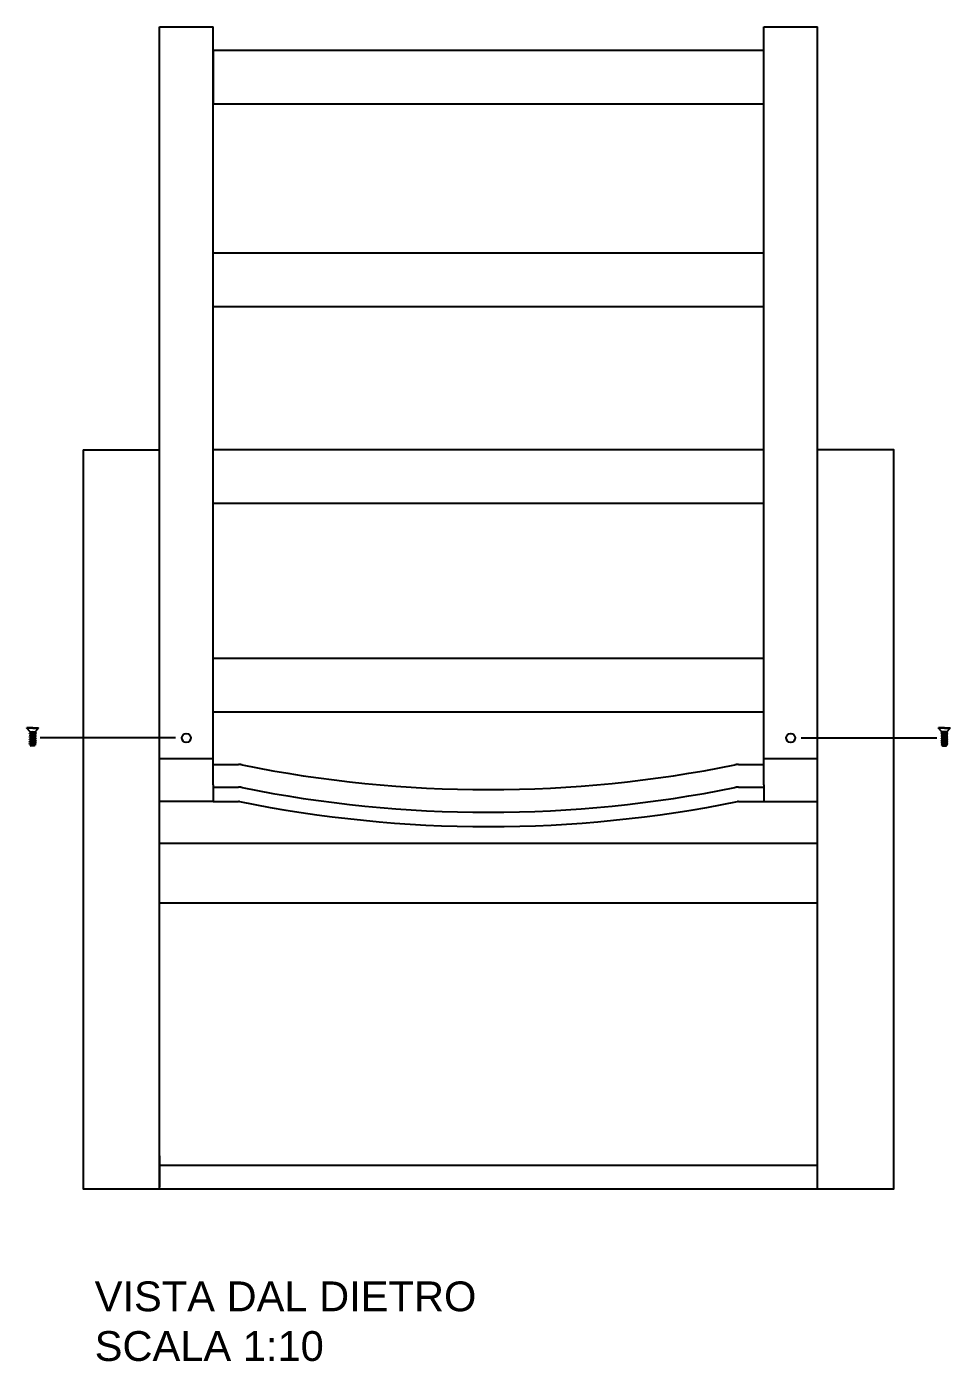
# Model space of a CAD drawing. Header units: millimetres. Extents: x -29 to 1292, y 25 to 454.
# Drawn here: x 105.3 to 182.8, y 311.2 to 423.2 of the extents above; entities that cross this region are included whole.
import ezdxf

# ---------------------------------------------------------------- set-up
doc = ezdxf.new("R2010")
doc.units = ezdxf.units.MM
doc.layers.get('0').update_dxf_attribs({"color": 70})
for name, color, linetype in [('G-ANNO-TEXT', 3, 'Continuous'), ('SIMBOLI', 201, 'Continuous'), ('VITIGIUSTO', 61, 'Continuous')]:
    doc.layers.add(name, color=color, linetype=linetype)
doc.styles.add('ARIAL', font='arial.ttf')

msp = doc.modelspace()

# ---------------------------------------------------------------- linework, layer by layer
for p, q in [((116.47, 422.54), (116.47, 423.16)), ((116.47, 423.16), (120.97, 423.16)), ((120.97, 361.26), (120.97, 423.16)), ((167.17, 361.26), (167.17, 423.16)), ((167.17, 423.16), (171.67, 423.16)), ((171.67, 422.54), (171.67, 423.16)), ((167.17, 421.16), (120.97, 421.16)), ((120.97, 421.16), (120.97, 416.66)), ((167.17, 416.66), (120.97, 416.66)), ((167.17, 404.16), (120.97, 404.16)), ((167.17, 399.66), (120.97, 399.66)), ((110.07, 387.66), (116.47, 387.66)), ((167.17, 387.66), (120.97, 387.66)), ((167.17, 383.16), (120.97, 383.16)), ((167.17, 370.16), (120.97, 370.16)), ((167.17, 365.66), (120.97, 365.66)), ((120.97, 361.73), (116.47, 361.73)), ((116.47, 360.66), (116.47, 361.66)), ((171.67, 361.73), (167.17, 361.73)), ((120.97, 361.26), (123.11, 361.26)), ((120.97, 359.56), (120.97, 361.26)), ((165.04, 361.26), (167.17, 361.26)), ((167.17, 359.56), (167.17, 361.26)), ((120.97, 359.56), (120.97, 358.16)), ((167.17, 359.56), (167.17, 358.16)), ((120.97, 359.36), (123.11, 359.36)), ((165.04, 359.36), (167.17, 359.36)), ((120.97, 358.16), (116.47, 358.16)), ((120.97, 358.16), (123.11, 358.16)), ((165.04, 358.16), (167.17, 358.16)), ((167.17, 358.16), (171.67, 358.16)), ((116.47, 354.66), (171.67, 354.66)), ((116.47, 349.66), (171.67, 349.66)), ((116.47, 328.43), (116.47, 325.82)), ((116.47, 327.66), (171.67, 327.66)), ((110.07, 325.66), (116.47, 325.66)), ((116.47, 325.66), (171.67, 325.66))]:
    msp.add_line(p, q)
for points in [[(116.47, 332.02), (116.47, 422.54)], [(171.67, 325.66), (171.67, 422.54)], [(110.07, 387.66), (110.07, 325.66), (116.47, 325.66), (116.47, 387.66)], [(171.67, 325.66), (178.07, 325.66), (178.07, 327.66), (178.07, 387.66), (171.67, 387.66)]]:
    msp.add_lwpolyline(points)
for centre, radius, start, end in [((123.11, 359.65), 1.61, 79.1233, 90), ((144.07, 463.21), 104.05, 258.5459, 281.4541), ((165.04, 359.65), 1.61, 90, 100.8767), ((123.11, 357.75), 1.61, 79.1233, 90), ((144.07, 461.31), 104.05, 258.5459, 281.4541), ((165.04, 357.75), 1.61, 90, 100.8767), ((123.11, 357.75), 0.411, 79.6873, 90), ((144.07, 461.31), 105.25, 258.5503, 281.4497), ((165.04, 357.75), 0.411, 90, 100.3127)]:
    msp.add_arc(centre, radius, start, end)
at = {"layer": 'SIMBOLI'}
for p, q in [((117.83, 363.5), (106.47, 363.5)), ((170.31, 363.5), (181.68, 363.5))]:
    msp.add_line(p, q, dxfattribs=at)
at = {"layer": 'VITIGIUSTO'}
for p, q in [((105.84, 364.34), (105.34, 364.34)), ((105.34, 364.31), (105.34, 364.34)), ((105.84, 364.31), (105.34, 364.31)), ((105.64, 364), (105.34, 364.31)), ((105.57, 363.99), (105.64, 364)), ((105.57, 363.97), (105.57, 363.99)), ((105.57, 363.89), (106.07, 363.98)), ((105.57, 363.97), (105.61, 363.96)), ((105.57, 363.87), (105.57, 363.89)), ((105.57, 363.79), (106.07, 363.88)), ((105.57, 363.87), (105.61, 363.86)), ((105.82, 364), (105.61, 363.96)), ((106.1, 363.95), (105.61, 363.86)), ((105.64, 364), (106.04, 364.01)), ((105.64, 363.97), (105.64, 363.9)), ((105.84, 364.34), (106.34, 364.34)), ((105.84, 364.31), (106.34, 364.31)), ((106.04, 364.01), (106.34, 364.31)), ((106.04, 364.01), (106.04, 363.97)), ((106.04, 363.94), (106.04, 363.87)), ((106.07, 363.98), (106.1, 363.97)), ((106.07, 363.88), (106.1, 363.87)), ((106.1, 363.97), (106.1, 363.95)), ((106.1, 363.87), (106.1, 363.85)), ((106.34, 364.31), (106.34, 364.34)), ((182.31, 364.34), (181.81, 364.34)), ((181.81, 364.31), (181.81, 364.34)), ((182.31, 364.31), (181.81, 364.31)), ((182.11, 364.01), (181.81, 364.31)), ((182.08, 363.98), (182.04, 363.97)), ((182.04, 363.97), (182.04, 363.95)), ((182.04, 363.95), (182.54, 363.86)), ((182.08, 363.88), (182.04, 363.87)), ((182.04, 363.87), (182.04, 363.85)), ((182.57, 363.89), (182.08, 363.98)), ((182.57, 363.79), (182.08, 363.88)), ((182.11, 364.01), (182.11, 363.97)), ((182.51, 364), (182.11, 364.01)), ((182.11, 363.94), (182.11, 363.87)), ((182.31, 364.34), (182.81, 364.34)), ((182.31, 364.31), (182.81, 364.31)), ((182.32, 364), (182.54, 363.96)), ((182.51, 364), (182.81, 364.31)), ((182.57, 363.99), (182.51, 364)), ((182.51, 363.97), (182.51, 363.9)), ((182.58, 363.97), (182.54, 363.96)), ((182.58, 363.87), (182.54, 363.86)), ((182.58, 363.97), (182.57, 363.99)), ((182.58, 363.87), (182.57, 363.89)), ((182.81, 364.31), (182.81, 364.34)), ((105.57, 363.77), (105.57, 363.79)), ((105.57, 363.77), (105.61, 363.76)), ((105.57, 363.68), (106.07, 363.77)), ((105.57, 363.59), (106.07, 363.68)), ((105.57, 363.67), (105.57, 363.68)), ((105.57, 363.67), (105.61, 363.66)), ((105.57, 363.57), (105.57, 363.59)), ((105.57, 363.57), (105.61, 363.56)), ((105.57, 363.48), (106.07, 363.57)), ((105.57, 363.39), (106.07, 363.48)), ((105.57, 363.47), (105.57, 363.48)), ((105.57, 363.47), (105.61, 363.46)), ((105.57, 363.37), (105.57, 363.39)), ((105.57, 363.37), (105.61, 363.36)), ((105.57, 363.28), (106.07, 363.37)), ((105.57, 363.19), (106.07, 363.28)), ((105.57, 363.27), (105.57, 363.28)), ((105.57, 363.27), (105.61, 363.26)), ((105.57, 363.17), (105.57, 363.19)), ((105.57, 363.17), (105.61, 363.16)), ((105.57, 363.08), (106.07, 363.17)), ((105.57, 362.99), (106.07, 363.08)), ((105.57, 363.07), (105.57, 363.08)), ((105.57, 363.07), (105.61, 363.06)), ((105.57, 362.97), (105.57, 362.99)), ((105.57, 362.97), (105.61, 362.96)), ((106.1, 363.85), (105.61, 363.76)), ((106.1, 363.75), (105.61, 363.66)), ((106.1, 363.65), (105.61, 363.56)), ((106.1, 363.55), (105.61, 363.46)), ((106.1, 363.45), (105.61, 363.36)), ((106.1, 363.35), (105.61, 363.26)), ((106.1, 363.25), (105.61, 363.16)), ((106.1, 363.15), (105.61, 363.06)), ((106.1, 363.05), (105.61, 362.96)), ((105.64, 363.87), (105.64, 363.8)), ((105.64, 363.77), (105.64, 363.69)), ((105.64, 363.66), (105.64, 363.6)), ((105.64, 363.57), (105.64, 363.49)), ((105.64, 363.46), (105.64, 363.4)), ((105.64, 363.37), (105.64, 363.29)), ((105.64, 363.26), (105.64, 363.2)), ((105.64, 363.17), (105.64, 363.09)), ((105.64, 363.06), (105.64, 363)), ((105.64, 362.97), (105.64, 362.9)), ((105.64, 362.9), (106.04, 362.9)), ((105.97, 362.84), (105.7, 362.84)), ((105.86, 362.95), (106.07, 362.99)), ((105.86, 362.94), (105.86, 362.95)), ((105.86, 362.94), (105.9, 362.93)), ((106.1, 362.97), (105.9, 362.93)), ((106.04, 363.84), (106.04, 363.77)), ((106.04, 363.74), (106.04, 363.67)), ((106.04, 363.64), (106.04, 363.57)), ((106.04, 363.54), (106.04, 363.47)), ((106.04, 363.44), (106.04, 363.37)), ((106.04, 363.34), (106.04, 363.27)), ((106.04, 363.24), (106.04, 363.17)), ((106.04, 363.14), (106.04, 363.07)), ((106.04, 363.04), (106.04, 362.98)), ((106.04, 362.95), (106.04, 362.9)), ((106.07, 363.77), (106.1, 363.76)), ((106.07, 363.68), (106.1, 363.67)), ((106.07, 363.57), (106.1, 363.56)), ((106.07, 363.48), (106.1, 363.47)), ((106.07, 363.37), (106.1, 363.36)), ((106.07, 363.28), (106.1, 363.27)), ((106.07, 363.17), (106.1, 363.16)), ((106.07, 363.08), (106.1, 363.07)), ((106.07, 362.99), (106.1, 362.98)), ((106.1, 363.76), (106.1, 363.75)), ((106.1, 363.67), (106.1, 363.65)), ((106.1, 363.56), (106.1, 363.55)), ((106.1, 363.47), (106.1, 363.45)), ((106.1, 363.36), (106.1, 363.35)), ((106.1, 363.27), (106.1, 363.25)), ((106.1, 363.16), (106.1, 363.15)), ((106.1, 363.07), (106.1, 363.05)), ((106.1, 362.98), (106.1, 362.97)), ((182.04, 363.85), (182.54, 363.76)), ((182.08, 363.77), (182.04, 363.76)), ((182.04, 363.76), (182.04, 363.75)), ((182.04, 363.75), (182.54, 363.66)), ((182.08, 363.68), (182.04, 363.67)), ((182.04, 363.67), (182.04, 363.65)), ((182.04, 363.65), (182.54, 363.56)), ((182.08, 363.57), (182.04, 363.56)), ((182.04, 363.56), (182.04, 363.55)), ((182.04, 363.55), (182.54, 363.46)), ((182.08, 363.48), (182.04, 363.47)), ((182.04, 363.47), (182.04, 363.45)), ((182.04, 363.45), (182.54, 363.36)), ((182.08, 363.37), (182.04, 363.36)), ((182.04, 363.36), (182.04, 363.35)), ((182.04, 363.35), (182.54, 363.26)), ((182.08, 363.28), (182.04, 363.27)), ((182.04, 363.27), (182.04, 363.25)), ((182.04, 363.25), (182.54, 363.16)), ((182.08, 363.17), (182.04, 363.16)), ((182.04, 363.16), (182.04, 363.15)), ((182.04, 363.15), (182.54, 363.06)), ((182.08, 363.08), (182.04, 363.07)), ((182.04, 363.07), (182.04, 363.05)), ((182.04, 363.05), (182.54, 362.96)), ((182.08, 362.99), (182.04, 362.98)), ((182.04, 362.98), (182.04, 362.97)), ((182.04, 362.97), (182.25, 362.93)), ((182.57, 363.68), (182.08, 363.77)), ((182.57, 363.59), (182.08, 363.68)), ((182.57, 363.48), (182.08, 363.57)), ((182.57, 363.39), (182.08, 363.48)), ((182.57, 363.28), (182.08, 363.37)), ((182.57, 363.19), (182.08, 363.28)), ((182.57, 363.08), (182.08, 363.17)), ((182.57, 362.99), (182.08, 363.08)), ((182.29, 362.95), (182.08, 362.99)), ((182.11, 363.84), (182.11, 363.77)), ((182.11, 363.74), (182.11, 363.67)), ((182.11, 363.64), (182.11, 363.57)), ((182.11, 363.54), (182.11, 363.47)), ((182.11, 363.44), (182.11, 363.37)), ((182.11, 363.34), (182.11, 363.27)), ((182.11, 363.24), (182.11, 363.17)), ((182.11, 363.14), (182.11, 363.07)), ((182.11, 363.04), (182.11, 362.98)), ((182.11, 362.95), (182.11, 362.9)), ((182.51, 362.9), (182.11, 362.9)), ((182.18, 362.84), (182.44, 362.84)), ((182.29, 362.94), (182.25, 362.93)), ((182.29, 362.94), (182.29, 362.95)), ((182.51, 363.87), (182.51, 363.8)), ((182.51, 363.77), (182.51, 363.69)), ((182.51, 363.66), (182.51, 363.6)), ((182.51, 363.57), (182.51, 363.49)), ((182.51, 363.46), (182.51, 363.4)), ((182.51, 363.37), (182.51, 363.29)), ((182.51, 363.26), (182.51, 363.2)), ((182.51, 363.17), (182.51, 363.09)), ((182.51, 363.06), (182.51, 363)), ((182.51, 362.97), (182.51, 362.9)), ((182.58, 363.77), (182.54, 363.76)), ((182.58, 363.67), (182.54, 363.66)), ((182.58, 363.57), (182.54, 363.56)), ((182.58, 363.47), (182.54, 363.46)), ((182.58, 363.37), (182.54, 363.36)), ((182.58, 363.27), (182.54, 363.26)), ((182.58, 363.17), (182.54, 363.16)), ((182.58, 363.07), (182.54, 363.06)), ((182.58, 362.97), (182.54, 362.96)), ((182.58, 363.77), (182.57, 363.79)), ((182.58, 363.67), (182.57, 363.68)), ((182.58, 363.57), (182.57, 363.59)), ((182.58, 363.47), (182.57, 363.48)), ((182.58, 363.37), (182.57, 363.39)), ((182.58, 363.27), (182.57, 363.28)), ((182.58, 363.17), (182.57, 363.19)), ((182.58, 363.07), (182.57, 363.08)), ((182.58, 362.97), (182.57, 362.99))]:
    msp.add_line(p, q, dxfattribs=at)
for centre in [(118.72, 363.5), (169.42, 363.5)]:
    msp.add_circle(centre, 0.377, dxfattribs=at)
for centre, start, end in [((105.81, 363.01), 211.5211, 238.4789), ((105.86, 363.01), 301.5211, 328.4789), ((182.28, 363.01), 211.5211, 238.4789), ((182.34, 363.01), 301.5211, 328.4789)]:
    msp.add_arc(centre, 0.202, start, end, dxfattribs=at)

# ---------------------------------------------------------------- texts
at = {"layer": 'G-ANNO-TEXT', "insert": (111.04, 317.9), "char_height": 2.5, "attachment_point": 1, "style": 'ARIAL'}
msp.add_mtext_dynamic_manual_height_columns('VISTA DAL DIETRO\\PSCALA 1:10', width=41.2234, gutter_width=12.5, heights=[0], dxfattribs=at)

doc.saveas('drawing.dxf')
